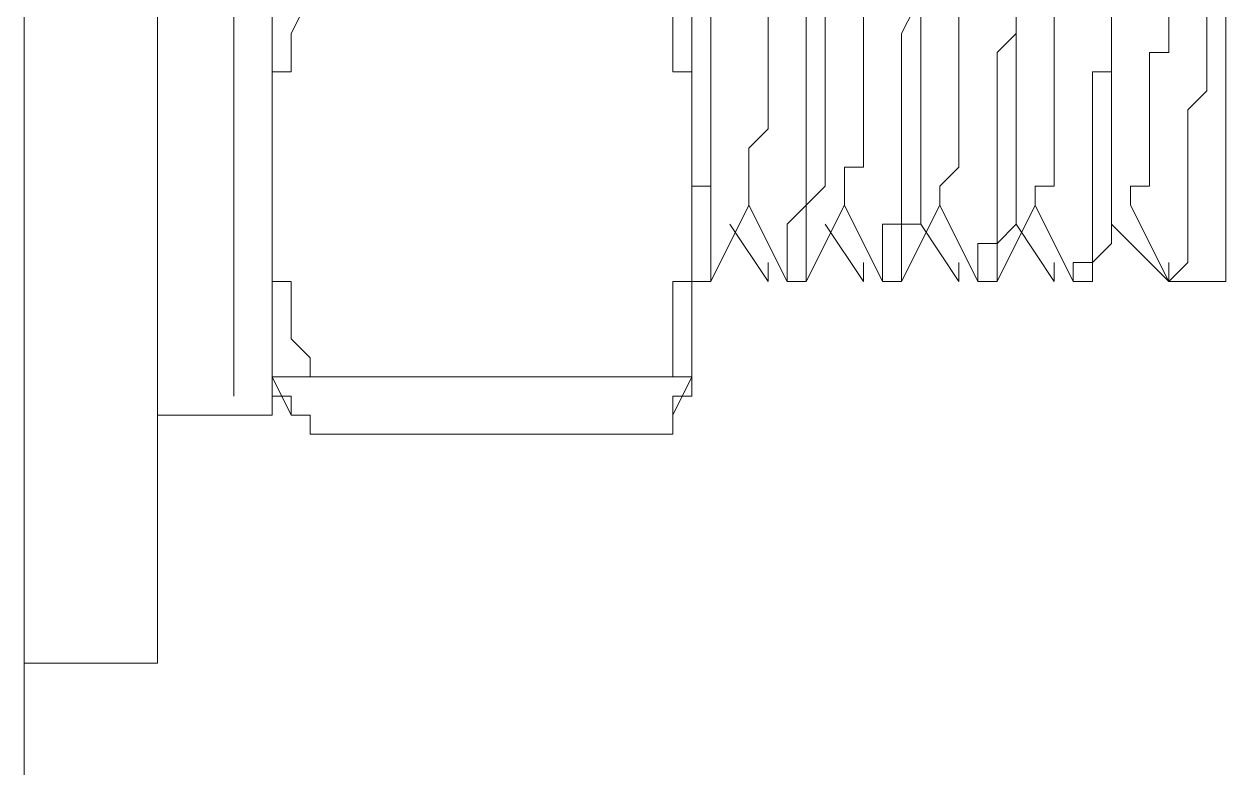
# Model space of a CAD drawing. Header units: millimetres. Extents: x 1341 to 37388, y -13954 to 1849.
# Drawn here: x 29658.36 to 29678.28, y 368.38 to 380.71 of the extents above; entities that cross this region are included whole.
import ezdxf

# ---------------------------------------------------------------- set-up
doc = ezdxf.new("R2010")
doc.units = ezdxf.units.MM
doc.layers.add('COMPONENTE', color=3, linetype='Continuous')

# ---------------------------------------------------------------- blocks, each defined once
blk = doc.blocks.new('TRANFORMADOR_IP00_TRAEL_VISTA_FRONT')
at = {"layer": 'COMPONENTE', "linetype": 'Continuous', "lineweight": 0}
for points in [[(5234.184, 3531.462), (5234.184, 3489.076)], [(5236.398, 3495.086), (5236.398, 3517.86)], [(5238.296, 3499.198), (5238.296, 3513.748)], [(5237.663, 3513.432), (5237.663, 3499.514)], [(5254.112, 3511.218), (5254.112, 3501.412)], [(5245.255, 3509.636), (5245.255, 3502.994)], [(5250.632, 3505.524), (5250.632, 3506.473)], [(5253.795, 3505.524), (5253.795, 3506.473)], [(5238.612, 3505.524), (5238.929, 3506.157)], [(5244.939, 3505.524), (5244.939, 3506.157)], [(5245.571, 3505.524), (5245.571, 3506.157)], [(5245.571, 3505.524), (5245.571, 3506.157)], [(5246.52, 3505.524), (5246.52, 3506.157)], [(5247.469, 3505.524), (5247.469, 3506.157)], [(5248.734, 3505.524), (5249.051, 3506.157)], [(5249.051, 3505.524), (5249.051, 3506.157)], [(5249.683, 3505.524), (5249.683, 3506.157)], [(5251.265, 3505.524), (5251.265, 3506.157)], [(5247.153, 3505.524), (5247.153, 3505.841)], [(5248.102, 3505.524), (5248.102, 3505.841)], [(5250.632, 3505.524), (5250.632, 3505.841)], [(5252.214, 3505.524), (5252.214, 3505.841)], [(5252.214, 3505.524), (5252.214, 3505.841)], [(5253.163, 3505.524), (5253.163, 3505.841)], [(5238.612, 3505.208), (5238.612, 3505.524)], [(5238.612, 3505.524), (5238.612, 3505.524)], [(5244.939, 3505.208), (5244.939, 3505.524)], [(5244.939, 3505.524), (5244.939, 3505.524)], [(5245.571, 3505.208), (5245.571, 3505.524)], [(5245.571, 3505.208), (5245.571, 3505.524)], [(5246.52, 3505.208), (5246.52, 3505.524)], [(5246.52, 3505.524), (5246.52, 3505.524)], [(5247.153, 3505.208), (5247.153, 3505.524)], [(5247.469, 3505.208), (5247.469, 3505.524)], [(5248.102, 3505.208), (5248.102, 3505.524)], [(5248.734, 3505.208), (5248.734, 3505.524)], [(5249.051, 3505.208), (5249.051, 3505.524)], [(5249.683, 3505.208), (5249.683, 3505.524)], [(5249.683, 3505.524), (5249.683, 3505.524)], [(5250.316, 3505.208), (5250.632, 3505.524)], [(5250.632, 3505.208), (5250.632, 3505.524)], [(5251.265, 3505.208), (5251.265, 3505.524)], [(5251.265, 3505.524), (5251.265, 3505.524)], [(5252.214, 3505.208), (5252.214, 3505.524)], [(5252.214, 3505.208), (5252.214, 3505.524)], [(5253.163, 3505.208), (5253.163, 3505.524)], [(5253.795, 3505.208), (5253.795, 3505.524)], [(5238.612, 3504.892), (5238.612, 3505.208)], [(5244.939, 3504.892), (5244.939, 3505.208)], [(5245.571, 3504.892), (5245.571, 3505.208)], [(5245.571, 3504.892), (5245.571, 3505.208)], [(5246.52, 3504.892), (5246.52, 3505.208)], [(5246.52, 3505.208), (5246.52, 3505.208)], [(5247.153, 3504.892), (5247.153, 3505.208)], [(5247.469, 3504.892), (5247.469, 3505.208)], [(5248.102, 3504.892), (5248.102, 3505.208)], [(5248.102, 3505.208), (5248.102, 3505.208)], [(5248.734, 3504.892), (5248.734, 3505.208)], [(5249.051, 3504.892), (5249.051, 3505.208)], [(5249.683, 3504.892), (5249.683, 3505.208)], [(5249.683, 3505.208), (5249.683, 3505.208)], [(5250.316, 3504.892), (5250.316, 3505.208)], [(5250.632, 3504.892), (5250.632, 3505.208)], [(5251.265, 3504.892), (5251.265, 3505.208)], [(5251.265, 3505.208), (5251.265, 3505.208)], [(5252.214, 3504.892), (5252.214, 3505.208)], [(5252.214, 3504.892), (5252.214, 3505.208)], [(5252.846, 3504.892), (5252.846, 3505.208)], [(5252.846, 3505.208), (5253.163, 3505.208)], [(5253.795, 3504.892), (5253.795, 3505.208)], [(5238.296, 3504.575), (5238.296, 3504.892)], [(5238.296, 3504.892), (5238.612, 3504.892)], [(5245.255, 3504.892), (5244.939, 3504.892)], [(5245.255, 3504.575), (5245.255, 3504.892)], [(5245.571, 3504.575), (5245.571, 3504.892)], [(5245.571, 3504.892), (5245.571, 3504.892)], [(5245.571, 3504.575), (5245.571, 3504.892)], [(5245.571, 3504.892), (5245.571, 3504.892)], [(5246.52, 3504.575), (5246.52, 3504.892)], [(5246.52, 3504.892), (5246.52, 3504.892)], [(5247.153, 3504.575), (5247.153, 3504.892)], [(5247.153, 3504.892), (5247.153, 3504.892)], [(5247.469, 3504.575), (5247.469, 3504.892)], [(5247.469, 3504.892), (5247.469, 3504.892)], [(5248.102, 3504.575), (5248.102, 3504.892)], [(5248.102, 3504.892), (5248.102, 3504.892)], [(5248.102, 3504.892), (5248.102, 3504.892)], [(5248.734, 3504.575), (5248.734, 3504.892)], [(5248.734, 3504.892), (5248.734, 3504.892)], [(5249.051, 3504.575), (5249.051, 3504.892)], [(5249.051, 3504.892), (5249.051, 3504.892)], [(5249.683, 3504.575), (5249.683, 3504.892)], [(5249.683, 3504.892), (5249.683, 3504.892)], [(5250.316, 3504.575), (5250.316, 3504.892)], [(5250.316, 3504.892), (5250.316, 3504.892)], [(5250.632, 3504.575), (5250.632, 3504.892)], [(5250.632, 3504.892), (5250.632, 3504.892)], [(5251.265, 3504.575), (5251.265, 3504.892)], [(5251.265, 3504.892), (5251.265, 3504.892)], [(5251.265, 3504.892), (5251.265, 3504.892)], [(5251.897, 3504.575), (5251.897, 3504.892)], [(5251.897, 3504.892), (5252.214, 3504.892)], [(5252.214, 3504.575), (5252.214, 3504.892)], [(5252.214, 3504.892), (5252.214, 3504.892)], [(5252.846, 3504.575), (5252.846, 3504.892)], [(5252.846, 3504.892), (5252.846, 3504.892)], [(5252.846, 3504.892), (5252.846, 3504.892)], [(5253.795, 3504.575), (5253.795, 3504.892)], [(5253.795, 3504.892), (5253.795, 3504.892)], [(5238.296, 3504.259), (5238.296, 3504.575)], [(5245.255, 3504.259), (5245.255, 3504.575)], [(5245.571, 3504.259), (5245.571, 3504.575)], [(5245.571, 3504.259), (5245.571, 3504.575)], [(5246.52, 3504.259), (5246.52, 3504.575)], [(5247.153, 3504.259), (5247.153, 3504.575)], [(5247.469, 3504.259), (5247.469, 3504.575)], [(5248.102, 3504.259), (5248.102, 3504.575)], [(5248.734, 3504.259), (5248.734, 3504.575)], [(5249.051, 3504.259), (5249.051, 3504.575)], [(5249.683, 3504.259), (5249.683, 3504.575)], [(5249.683, 3504.575), (5249.683, 3504.575)], [(5250.316, 3504.259), (5250.316, 3504.575)], [(5250.632, 3504.259), (5250.632, 3504.575)], [(5251.265, 3504.259), (5251.265, 3504.575)], [(5251.897, 3504.259), (5251.897, 3504.575)], [(5252.214, 3504.259), (5252.214, 3504.575)], [(5252.846, 3504.259), (5252.846, 3504.575)], [(5253.479, 3504.259), (5253.795, 3504.575)], [(5238.296, 3503.943), (5238.296, 3504.259)], [(5238.296, 3504.259), (5238.296, 3504.259)], [(5245.255, 3503.943), (5245.255, 3504.259)], [(5245.255, 3504.259), (5245.255, 3504.259)], [(5245.571, 3503.943), (5245.571, 3504.259)], [(5245.571, 3503.943), (5245.571, 3504.259)], [(5245.571, 3504.259), (5245.571, 3504.259)], [(5246.52, 3503.943), (5246.52, 3504.259)], [(5246.52, 3504.259), (5246.52, 3504.259)], [(5247.153, 3503.943), (5247.153, 3504.259)], [(5247.469, 3503.943), (5247.469, 3504.259)], [(5248.102, 3503.943), (5248.102, 3504.259)], [(5248.102, 3504.259), (5248.102, 3504.259)], [(5248.734, 3503.943), (5248.734, 3504.259)], [(5249.051, 3503.943), (5249.051, 3504.259)], [(5249.683, 3503.943), (5249.683, 3504.259)], [(5250.316, 3503.943), (5250.316, 3504.259)], [(5250.316, 3504.259), (5250.316, 3504.259)], [(5250.632, 3503.943), (5250.632, 3504.259)], [(5251.265, 3503.943), (5251.265, 3504.259)], [(5251.265, 3504.259), (5251.265, 3504.259)], [(5251.897, 3503.943), (5251.897, 3504.259)], [(5252.214, 3503.943), (5252.214, 3504.259)], [(5252.846, 3503.943), (5252.846, 3504.259)], [(5252.846, 3504.259), (5252.846, 3504.259)], [(5253.479, 3503.943), (5253.479, 3504.259)], [(5253.479, 3504.259), (5253.479, 3504.259)], [(5238.296, 3503.626), (5238.296, 3503.943)], [(5238.296, 3503.943), (5238.296, 3503.943)], [(5245.255, 3503.626), (5245.255, 3503.943)], [(5245.255, 3503.943), (5245.255, 3503.943)], [(5245.571, 3503.626), (5245.571, 3503.943)], [(5245.571, 3503.943), (5245.571, 3503.943)], [(5245.571, 3503.943), (5245.571, 3503.943)], [(5245.571, 3503.626), (5245.571, 3503.943)], [(5245.571, 3503.943), (5245.571, 3503.943)], [(5246.204, 3503.626), (5246.52, 3503.943)], [(5246.52, 3503.943), (5246.52, 3503.943)], [(5246.52, 3503.943), (5246.52, 3503.943)], [(5247.153, 3503.626), (5247.153, 3503.943)], [(5247.153, 3503.943), (5247.153, 3503.943)], [(5247.469, 3503.626), (5247.469, 3503.943)], [(5247.469, 3503.943), (5247.469, 3503.943)], [(5247.469, 3503.943), (5247.469, 3503.943)], [(5248.102, 3503.626), (5248.102, 3503.943)], [(5248.102, 3503.943), (5248.102, 3503.943)], [(5248.102, 3503.943), (5248.102, 3503.943)], [(5248.734, 3503.626), (5248.734, 3503.943)], [(5248.734, 3503.943), (5248.734, 3503.943)], [(5248.734, 3503.943), (5248.734, 3503.943)], [(5249.051, 3503.626), (5249.051, 3503.943)], [(5249.051, 3503.943), (5249.051, 3503.943)], [(5249.051, 3503.943), (5249.051, 3503.943)], [(5249.683, 3503.626), (5249.683, 3503.943)], [(5249.683, 3503.943), (5249.683, 3503.943)], [(5249.683, 3503.943), (5249.683, 3503.943)], [(5249.683, 3503.943), (5249.683, 3503.943)], [(5250.316, 3503.626), (5250.316, 3503.943)], [(5250.316, 3503.943), (5250.316, 3503.943)], [(5250.632, 3503.626), (5250.632, 3503.943)], [(5250.632, 3503.943), (5250.632, 3503.943)], [(5251.265, 3503.626), (5251.265, 3503.943)], [(5251.265, 3503.943), (5251.265, 3503.943)], [(5251.265, 3503.943), (5251.265, 3503.943)], [(5251.897, 3503.626), (5251.897, 3503.943)], [(5251.897, 3503.943), (5251.897, 3503.943)], [(5252.214, 3503.626), (5252.214, 3503.943)], [(5252.214, 3503.943), (5252.214, 3503.943)], [(5252.846, 3503.626), (5252.846, 3503.943)], [(5252.846, 3503.943), (5252.846, 3503.943)], [(5252.846, 3503.943), (5252.846, 3503.943)], [(5253.479, 3503.626), (5253.479, 3503.943)], [(5253.479, 3503.943), (5253.479, 3503.943)], [(5238.296, 3503.31), (5238.296, 3503.626)], [(5245.255, 3503.31), (5245.255, 3503.626)], [(5245.571, 3503.31), (5245.571, 3503.626)], [(5245.571, 3503.31), (5245.571, 3503.626)], [(5245.571, 3503.626), (5245.571, 3503.626)], [(5246.204, 3503.31), (5246.204, 3503.626)], [(5246.204, 3503.626), (5246.204, 3503.626)], [(5247.153, 3503.31), (5247.153, 3503.626)], [(5247.469, 3503.31), (5247.469, 3503.626)], [(5248.102, 3503.31), (5248.102, 3503.626)], [(5248.102, 3503.626), (5248.102, 3503.626)], [(5248.734, 3503.31), (5248.734, 3503.626)], [(5249.051, 3503.31), (5249.051, 3503.626)], [(5249.683, 3503.31), (5249.683, 3503.626)], [(5249.683, 3503.626), (5249.683, 3503.626)], [(5250.316, 3503.31), (5250.316, 3503.626)], [(5250.632, 3503.31), (5250.632, 3503.626)], [(5251.265, 3503.31), (5251.265, 3503.626)], [(5251.265, 3503.626), (5251.265, 3503.626)], [(5251.897, 3503.31), (5251.897, 3503.626)], [(5252.214, 3503.31), (5252.214, 3503.626)], [(5252.846, 3503.31), (5252.846, 3503.626)], [(5252.846, 3503.626), (5252.846, 3503.626)], [(5252.846, 3503.626), (5252.846, 3503.626)], [(5253.479, 3503.31), (5253.479, 3503.626)], [(5238.296, 3502.994), (5238.296, 3503.31)], [(5245.255, 3502.994), (5245.255, 3503.31)], [(5245.571, 3502.994), (5245.571, 3503.31)], [(5245.571, 3502.994), (5245.571, 3503.31)], [(5246.204, 3502.994), (5246.204, 3503.31)], [(5246.204, 3503.31), (5246.204, 3503.31)], [(5247.153, 3502.994), (5247.153, 3503.31)], [(5247.153, 3503.31), (5247.153, 3503.31)], [(5247.469, 3502.994), (5247.469, 3503.31)], [(5247.785, 3502.994), (5247.785, 3503.31)], [(5247.785, 3503.31), (5247.785, 3503.31)], [(5247.785, 3503.31), (5248.102, 3503.31)], [(5248.734, 3502.994), (5248.734, 3503.31)], [(5249.051, 3502.994), (5249.051, 3503.31)], [(5249.367, 3502.994), (5249.683, 3503.31)], [(5249.683, 3503.31), (5249.683, 3503.31)], [(5250.316, 3502.994), (5250.316, 3503.31)], [(5250.632, 3502.994), (5250.632, 3503.31)], [(5250.632, 3503.31), (5250.632, 3503.31)], [(5251.265, 3502.994), (5251.265, 3503.31)], [(5251.265, 3503.31), (5251.265, 3503.31)], [(5251.265, 3503.31), (5251.265, 3503.31)], [(5251.897, 3502.994), (5251.897, 3503.31)], [(5251.897, 3503.31), (5251.897, 3503.31)], [(5252.214, 3502.994), (5252.214, 3503.31)], [(5252.214, 3503.31), (5252.214, 3503.31)], [(5252.846, 3502.994), (5252.846, 3503.31)], [(5252.846, 3503.31), (5252.846, 3503.31)], [(5253.479, 3502.994), (5253.479, 3503.31)], [(5238.296, 3502.677), (5238.296, 3502.994)], [(5245.255, 3502.677), (5245.255, 3502.994)], [(5245.255, 3502.994), (5245.255, 3499.831)], [(5245.255, 3502.677), (5245.255, 3502.994)], [(5245.255, 3502.994), (5245.571, 3502.994)], [(5245.571, 3502.677), (5245.571, 3502.994)], [(5245.571, 3502.994), (5245.571, 3502.994)], [(5245.571, 3502.994), (5245.571, 3502.994)], [(5245.571, 3502.994), (5245.571, 3502.994)], [(5245.571, 3502.994), (5245.571, 3502.994)], [(5246.204, 3502.677), (5246.204, 3502.994)], [(5246.204, 3502.994), (5246.204, 3502.994)], [(5246.204, 3502.994), (5246.204, 3502.994)], [(5246.204, 3502.994), (5246.204, 3502.994)], [(5246.204, 3502.994), (5246.204, 3502.994)], [(5246.204, 3502.994), (5246.204, 3502.994)], [(5246.204, 3502.994), (5246.204, 3502.994)], [(5247.153, 3502.677), (5247.469, 3502.994)], [(5247.153, 3502.677), (5247.153, 3502.994)], [(5247.153, 3502.994), (5247.153, 3502.994)], [(5247.153, 3502.994), (5247.153, 3502.994)], [(5247.469, 3502.994), (5247.469, 3502.994)], [(5247.469, 3502.994), (5247.469, 3502.994)], [(5247.785, 3502.677), (5247.785, 3502.994)], [(5247.785, 3502.994), (5247.785, 3502.994)], [(5247.785, 3502.994), (5247.785, 3502.994)], [(5247.785, 3502.994), (5247.785, 3502.994)], [(5247.785, 3502.994), (5247.785, 3502.994)], [(5247.785, 3502.994), (5247.785, 3502.994)], [(5247.785, 3502.994), (5247.785, 3502.994)], [(5247.785, 3502.994), (5247.785, 3502.994)], [(5247.785, 3502.994), (5247.785, 3502.994)], [(5247.785, 3502.994), (5247.785, 3502.994)], [(5247.785, 3502.994), (5247.785, 3502.994)], [(5248.734, 3502.677), (5248.734, 3502.994)], [(5248.734, 3502.994), (5248.734, 3502.994)], [(5249.051, 3502.677), (5249.051, 3502.994)], [(5249.051, 3502.994), (5249.051, 3502.994)], [(5249.051, 3502.994), (5249.051, 3502.994)], [(5249.367, 3502.677), (5249.367, 3502.994)], [(5249.367, 3502.994), (5249.367, 3502.994)], [(5249.367, 3502.994), (5249.367, 3502.994)], [(5249.367, 3502.994), (5249.367, 3502.994)], [(5249.367, 3502.994), (5249.367, 3502.994)], [(5249.367, 3502.994), (5249.367, 3502.994)], [(5250.316, 3502.677), (5250.316, 3502.994)], [(5250.316, 3502.994), (5250.316, 3502.994)], [(5250.316, 3502.994), (5250.316, 3502.994)], [(5250.632, 3502.677), (5250.632, 3502.994)], [(5250.632, 3502.994), (5250.632, 3502.994)], [(5250.632, 3502.994), (5250.632, 3502.994)], [(5250.948, 3502.677), (5250.948, 3502.994)], [(5250.948, 3502.994), (5250.948, 3502.994)], [(5250.948, 3502.994), (5250.948, 3502.994)], [(5250.948, 3502.994), (5250.948, 3502.994)], [(5250.948, 3502.994), (5250.948, 3502.994)], [(5250.948, 3502.994), (5250.948, 3502.994)], [(5250.948, 3502.994), (5250.948, 3502.994)], [(5250.948, 3502.994), (5251.265, 3502.994)], [(5251.265, 3502.994), (5251.265, 3502.994)], [(5251.897, 3502.677), (5251.897, 3502.994)], [(5251.897, 3502.994), (5251.897, 3502.994)], [(5251.897, 3502.994), (5251.897, 3502.994)], [(5252.214, 3502.677), (5252.214, 3502.994)], [(5252.214, 3502.994), (5252.214, 3502.994)], [(5252.53, 3502.677), (5252.53, 3502.994)], [(5252.53, 3502.994), (5252.53, 3502.994)], [(5252.53, 3502.994), (5252.53, 3502.994)], [(5252.53, 3502.994), (5252.53, 3502.994)], [(5252.53, 3502.994), (5252.846, 3502.994)], [(5252.846, 3502.994), (5252.846, 3502.994)], [(5252.846, 3502.994), (5252.846, 3502.994)], [(5252.846, 3502.994), (5252.846, 3502.994)], [(5252.846, 3502.994), (5252.846, 3502.994)], [(5252.846, 3502.994), (5252.846, 3502.994)], [(5253.479, 3502.677), (5253.479, 3502.994)], [(5253.479, 3502.994), (5253.479, 3502.994)], [(5253.479, 3502.994), (5253.479, 3502.994)], [(5238.296, 3502.361), (5238.296, 3502.677)], [(5245.255, 3502.361), (5245.255, 3502.677)], [(5245.255, 3502.361), (5245.255, 3502.677)], [(5245.255, 3502.677), (5245.255, 3502.677)], [(5245.571, 3501.412), (5246.204, 3502.677)], [(5245.571, 3502.361), (5245.571, 3502.677)], [(5245.571, 3502.677), (5245.571, 3502.677)], [(5245.571, 3502.677), (5245.571, 3502.677)], [(5246.204, 3502.677), (5246.836, 3501.412)], [(5246.204, 3502.677), (5246.204, 3502.677)], [(5246.204, 3502.677), (5246.204, 3502.677)], [(5246.204, 3502.677), (5246.204, 3502.677)], [(5246.204, 3502.677), (5246.204, 3502.677)], [(5246.204, 3502.677), (5246.204, 3502.677)], [(5246.204, 3502.677), (5246.204, 3502.677)], [(5246.204, 3502.677), (5246.204, 3502.677)], [(5246.204, 3502.677), (5246.204, 3502.677)], [(5246.204, 3502.677), (5246.204, 3502.677)], [(5246.204, 3502.677), (5246.204, 3502.677)], [(5246.204, 3502.677), (5246.204, 3502.677)], [(5246.836, 3502.361), (5247.153, 3502.677)], [(5247.153, 3501.412), (5247.785, 3502.677)], [(5247.153, 3502.361), (5247.153, 3502.677)], [(5247.153, 3502.677), (5247.153, 3502.677)], [(5247.153, 3502.677), (5247.153, 3502.677)], [(5247.785, 3502.677), (5248.418, 3501.412)], [(5247.785, 3502.677), (5247.785, 3502.677)], [(5247.785, 3502.677), (5247.785, 3502.677)], [(5248.734, 3501.412), (5249.367, 3502.677)], [(5248.734, 3502.361), (5248.734, 3502.677)], [(5248.734, 3502.677), (5248.734, 3502.677)], [(5248.734, 3502.677), (5248.734, 3502.677)], [(5249.051, 3502.361), (5249.051, 3502.677)], [(5249.367, 3502.677), (5250, 3501.412)], [(5249.367, 3502.677), (5249.367, 3502.677)], [(5249.367, 3502.677), (5249.367, 3502.677)], [(5249.367, 3502.677), (5249.367, 3502.677)], [(5249.367, 3502.677), (5249.367, 3502.677)], [(5249.367, 3502.677), (5249.367, 3502.677)], [(5249.367, 3502.677), (5249.367, 3502.677)], [(5249.367, 3502.677), (5249.367, 3502.677)], [(5249.367, 3502.677), (5249.367, 3502.677)], [(5249.367, 3502.677), (5249.367, 3502.677)], [(5249.367, 3502.677), (5249.367, 3502.677)], [(5249.367, 3502.677), (5249.367, 3502.677)], [(5249.367, 3502.677), (5249.367, 3502.677)], [(5250.316, 3501.412), (5250.948, 3502.677)], [(5250.316, 3502.361), (5250.316, 3502.677)], [(5250.632, 3502.361), (5250.632, 3502.677)], [(5250.632, 3502.677), (5250.632, 3502.677)], [(5250.632, 3502.677), (5250.632, 3502.677)], [(5250.948, 3502.677), (5251.581, 3501.412)], [(5250.948, 3502.677), (5250.948, 3502.677)], [(5251.897, 3502.361), (5251.897, 3502.677)], [(5251.897, 3502.677), (5251.897, 3502.677)], [(5251.897, 3502.677), (5251.897, 3502.677)], [(5252.214, 3502.677), (5252.214, 3502.677)], [(5252.214, 3502.361), (5252.214, 3502.677)], [(5252.214, 3502.677), (5252.214, 3502.677)], [(5252.53, 3502.677), (5253.163, 3501.412)], [(5252.53, 3502.677), (5252.53, 3502.677)], [(5252.53, 3502.677), (5252.53, 3502.677)], [(5252.53, 3502.677), (5252.53, 3502.677)], [(5253.479, 3502.361), (5253.479, 3502.677)], [(5238.296, 3502.045), (5238.296, 3502.361)], [(5238.296, 3502.361), (5238.296, 3502.361)], [(5245.255, 3502.045), (5245.255, 3502.361)], [(5245.255, 3502.361), (5245.255, 3502.361)], [(5245.255, 3502.361), (5245.255, 3502.361)], [(5245.571, 3502.045), (5245.571, 3502.361)], [(5245.571, 3502.361), (5245.571, 3502.361)], [(5245.571, 3502.361), (5245.571, 3502.361)], [(5245.571, 3502.361), (5245.571, 3502.361)], [(5245.571, 3502.361), (5245.571, 3502.361)], [(5245.887, 3502.361), (5246.52, 3501.412)], [(5246.836, 3502.045), (5246.836, 3502.361)], [(5246.836, 3502.361), (5246.836, 3502.361)], [(5246.836, 3502.361), (5246.836, 3502.361)], [(5246.836, 3502.361), (5246.836, 3502.361)], [(5246.836, 3502.361), (5246.836, 3502.361)], [(5246.836, 3502.361), (5246.836, 3502.361)], [(5247.153, 3502.045), (5247.153, 3502.361)], [(5247.153, 3502.361), (5247.153, 3502.361)], [(5247.153, 3502.361), (5247.153, 3502.361)], [(5247.153, 3502.361), (5247.153, 3502.361)], [(5247.153, 3502.361), (5247.153, 3502.361)], [(5247.469, 3502.361), (5248.102, 3501.412)], [(5248.418, 3502.045), (5248.418, 3502.361)], [(5248.418, 3502.361), (5248.418, 3502.361)], [(5248.418, 3502.361), (5248.734, 3502.361)], [(5248.734, 3502.045), (5248.734, 3502.361)], [(5248.734, 3502.361), (5248.734, 3502.361)], [(5248.734, 3502.361), (5248.734, 3502.361)], [(5248.734, 3502.361), (5249.051, 3502.361)], [(5248.734, 3502.361), (5248.734, 3502.361)], [(5248.734, 3502.361), (5248.734, 3502.361)], [(5248.734, 3502.361), (5248.734, 3502.361)], [(5248.734, 3502.361), (5248.734, 3502.361)], [(5249.051, 3502.361), (5249.683, 3501.412)], [(5250.316, 3502.045), (5250.632, 3502.361)], [(5250.316, 3502.045), (5250.316, 3502.361)], [(5250.316, 3502.361), (5250.316, 3502.361)], [(5250.316, 3502.361), (5250.316, 3502.361)], [(5250.316, 3502.361), (5250.316, 3502.361)], [(5250.632, 3502.361), (5251.265, 3501.412)], [(5250.632, 3502.361), (5250.632, 3502.361)], [(5250.632, 3502.361), (5250.632, 3502.361)], [(5250.632, 3502.361), (5250.632, 3502.361)], [(5250.632, 3502.361), (5250.632, 3502.361)], [(5250.632, 3502.361), (5250.632, 3502.361)], [(5250.632, 3502.361), (5250.632, 3502.361)], [(5251.897, 3502.045), (5251.897, 3502.361)], [(5251.897, 3502.361), (5251.897, 3502.361)], [(5251.897, 3502.361), (5251.897, 3502.361)], [(5251.897, 3502.361), (5251.897, 3502.361)], [(5251.897, 3502.361), (5251.897, 3502.361)], [(5251.897, 3502.361), (5251.897, 3502.361)], [(5251.897, 3502.361), (5251.897, 3502.361)], [(5252.214, 3502.361), (5253.163, 3501.412)], [(5252.214, 3502.045), (5252.214, 3502.361)], [(5252.214, 3502.361), (5252.214, 3502.361)], [(5252.214, 3502.361), (5252.214, 3502.361)], [(5253.479, 3502.045), (5253.479, 3502.361)], [(5253.479, 3502.361), (5253.479, 3502.361)], [(5253.479, 3502.361), (5253.479, 3502.361)], [(5253.479, 3502.361), (5253.479, 3502.361)], [(5238.296, 3501.729), (5238.296, 3502.045)], [(5245.255, 3501.729), (5245.255, 3502.045)], [(5245.571, 3501.729), (5245.571, 3502.045)], [(5245.571, 3502.045), (5245.571, 3502.045)], [(5246.836, 3501.729), (5246.836, 3502.045)], [(5246.836, 3502.045), (5246.836, 3502.045)], [(5247.153, 3501.729), (5247.153, 3502.045)], [(5247.153, 3502.045), (5247.153, 3502.045)], [(5247.153, 3502.045), (5247.153, 3502.045)], [(5247.153, 3502.045), (5247.153, 3502.045)], [(5248.418, 3501.729), (5248.418, 3502.045)], [(5248.418, 3502.045), (5248.418, 3502.045)], [(5248.418, 3502.045), (5248.418, 3502.045)], [(5248.418, 3502.045), (5248.418, 3502.045)], [(5248.734, 3501.729), (5248.734, 3502.045)], [(5248.734, 3502.045), (5248.734, 3502.045)], [(5250, 3501.729), (5250, 3502.045)], [(5250, 3502.045), (5250.316, 3502.045)], [(5250.316, 3501.729), (5250.316, 3502.045)], [(5250.316, 3502.045), (5250.316, 3502.045)], [(5251.897, 3501.729), (5252.214, 3502.045)], [(5251.897, 3501.729), (5251.897, 3502.045)], [(5251.897, 3502.045), (5251.897, 3502.045)], [(5252.214, 3502.045), (5252.214, 3502.045)], [(5252.214, 3502.045), (5252.214, 3502.045)], [(5252.214, 3502.045), (5252.214, 3502.045)], [(5253.479, 3501.729), (5253.479, 3502.045)], [(5253.479, 3502.045), (5253.479, 3502.045)], [(5253.479, 3502.045), (5253.479, 3502.045)], [(5253.479, 3502.045), (5253.479, 3502.045)], [(5238.296, 3501.412), (5238.296, 3501.729)], [(5245.255, 3501.412), (5245.255, 3501.729)], [(5245.571, 3501.412), (5245.571, 3501.729)], [(5245.571, 3501.729), (5245.571, 3501.729)], [(5245.571, 3501.729), (5245.571, 3501.729)], [(5245.571, 3501.729), (5245.571, 3501.729)], [(5246.52, 3501.412), (5246.52, 3501.729)], [(5246.52, 3501.729), (5246.52, 3501.729)], [(5246.52, 3501.729), (5246.52, 3501.729)], [(5246.52, 3501.729), (5246.52, 3501.729)], [(5246.836, 3501.412), (5246.836, 3501.729)], [(5246.836, 3501.729), (5246.836, 3501.729)], [(5246.836, 3501.729), (5246.836, 3501.729)], [(5246.836, 3501.729), (5246.836, 3501.729)], [(5246.836, 3501.729), (5246.836, 3501.729)], [(5247.153, 3501.412), (5247.153, 3501.729)], [(5247.153, 3501.729), (5247.153, 3501.729)], [(5247.153, 3501.729), (5247.153, 3501.729)], [(5247.153, 3501.729), (5247.153, 3501.729)], [(5247.153, 3501.729), (5247.153, 3501.729)], [(5247.153, 3501.729), (5247.153, 3501.729)], [(5248.102, 3501.412), (5248.102, 3501.729)], [(5248.102, 3501.729), (5248.102, 3501.729)], [(5248.102, 3501.729), (5248.102, 3501.729)], [(5248.102, 3501.729), (5248.102, 3501.729)], [(5248.418, 3501.412), (5248.418, 3501.729)], [(5248.418, 3501.729), (5248.418, 3501.729)], [(5248.418, 3501.729), (5248.418, 3501.729)], [(5248.734, 3501.412), (5248.734, 3501.729)], [(5248.734, 3501.729), (5248.734, 3501.729)], [(5248.734, 3501.729), (5248.734, 3501.729)], [(5248.734, 3501.729), (5248.734, 3501.729)], [(5248.734, 3501.729), (5248.734, 3501.729)], [(5249.683, 3501.412), (5249.683, 3501.729)], [(5249.683, 3501.729), (5249.683, 3501.729)], [(5249.683, 3501.729), (5249.683, 3501.729)], [(5249.683, 3501.729), (5249.683, 3501.729)], [(5249.683, 3501.729), (5249.683, 3501.729)], [(5250, 3501.412), (5250, 3501.729)], [(5250, 3501.729), (5250, 3501.729)], [(5250, 3501.729), (5250, 3501.729)], [(5250, 3501.729), (5250, 3501.729)], [(5250, 3501.729), (5250, 3501.729)], [(5250.316, 3501.412), (5250.316, 3501.729)], [(5250.316, 3501.729), (5250.316, 3501.729)], [(5250.316, 3501.729), (5250.316, 3501.729)], [(5250.316, 3501.729), (5250.316, 3501.729)], [(5251.265, 3501.412), (5251.265, 3501.729)], [(5251.265, 3501.729), (5251.265, 3501.729)], [(5251.265, 3501.729), (5251.265, 3501.729)], [(5251.265, 3501.729), (5251.265, 3501.729)], [(5251.581, 3501.412), (5251.581, 3501.729)], [(5251.581, 3501.729), (5251.581, 3501.729)], [(5251.581, 3501.729), (5251.581, 3501.729)], [(5251.581, 3501.729), (5251.897, 3501.729)], [(5251.897, 3501.412), (5251.897, 3501.729)], [(5251.897, 3501.729), (5251.897, 3501.729)], [(5251.897, 3501.729), (5251.897, 3501.729)], [(5251.897, 3501.729), (5251.897, 3501.729)], [(5251.897, 3501.729), (5251.897, 3501.729)], [(5251.897, 3501.729), (5251.897, 3501.729)], [(5253.163, 3501.412), (5253.163, 3501.729)], [(5253.163, 3501.729), (5253.163, 3501.729)], [(5253.163, 3501.729), (5253.163, 3501.729)], [(5253.163, 3501.729), (5253.163, 3501.729)], [(5253.163, 3501.412), (5253.479, 3501.729)], [(5253.479, 3501.729), (5253.479, 3501.729)], [(5253.479, 3501.729), (5253.479, 3501.729)], [(5253.479, 3501.729), (5253.479, 3501.729)], [(5253.479, 3501.729), (5253.479, 3501.729)], [(5253.479, 3501.729), (5253.479, 3501.729)], [(5238.612, 3501.412), (5238.296, 3501.412)], [(5238.296, 3501.412), (5238.296, 3501.412)], [(5238.612, 3501.096), (5238.612, 3501.412)], [(5244.939, 3501.096), (5244.939, 3501.412)], [(5244.939, 3501.412), (5245.255, 3501.412)], [(5245.255, 3501.412), (5245.571, 3501.412)], [(5245.255, 3501.412), (5245.255, 3501.412)], [(5245.571, 3501.412), (5245.571, 3501.412)], [(5245.571, 3501.412), (5245.571, 3501.412)], [(5245.571, 3501.412), (5245.571, 3501.412)], [(5245.571, 3501.412), (5245.571, 3501.412)], [(5245.571, 3501.412), (5245.571, 3501.412)], [(5245.571, 3501.412), (5245.571, 3501.412)], [(5245.571, 3501.412), (5245.571, 3501.412)], [(5245.571, 3501.412), (5245.571, 3501.412)], [(5246.52, 3501.412), (5246.52, 3501.412)], [(5246.52, 3501.412), (5246.52, 3501.412)], [(5246.52, 3501.412), (5246.52, 3501.412)], [(5246.52, 3501.412), (5246.52, 3501.412)], [(5246.52, 3501.412), (5246.52, 3501.412)], [(5246.52, 3501.412), (5246.52, 3501.412)], [(5246.52, 3501.412), (5246.52, 3501.412)], [(5246.52, 3501.412), (5246.52, 3501.412)], [(5246.52, 3501.412), (5246.52, 3501.412)], [(5246.52, 3501.412), (5246.52, 3501.412)], [(5246.52, 3501.412), (5246.52, 3501.412)], [(5246.52, 3501.412), (5246.52, 3501.412)], [(5246.836, 3501.412), (5247.153, 3501.412)], [(5246.836, 3501.412), (5246.836, 3501.412)], [(5246.836, 3501.412), (5246.836, 3501.412)], [(5246.836, 3501.412), (5246.836, 3501.412)], [(5246.836, 3501.412), (5246.836, 3501.412)], [(5246.836, 3501.412), (5246.836, 3501.412)], [(5246.836, 3501.412), (5246.836, 3501.412)], [(5246.836, 3501.412), (5246.836, 3501.412)], [(5246.836, 3501.412), (5246.836, 3501.412)], [(5246.836, 3501.412), (5246.836, 3501.412)], [(5246.836, 3501.412), (5246.836, 3501.412)], [(5247.153, 3501.412), (5247.153, 3501.412)], [(5247.153, 3501.412), (5247.153, 3501.412)], [(5247.153, 3501.412), (5247.153, 3501.412)], [(5247.153, 3501.412), (5247.153, 3501.412)], [(5247.153, 3501.412), (5247.153, 3501.412)], [(5248.102, 3501.412), (5248.102, 3501.412)], [(5248.102, 3501.412), (5248.102, 3501.412)], [(5248.102, 3501.412), (5248.102, 3501.412)], [(5248.102, 3501.412), (5248.102, 3501.412)], [(5248.102, 3501.412), (5248.102, 3501.412)], [(5248.102, 3501.412), (5248.102, 3501.412)], [(5248.102, 3501.412), (5248.102, 3501.412)], [(5248.102, 3501.412), (5248.102, 3501.412)], [(5248.102, 3501.412), (5248.102, 3501.412)], [(5248.102, 3501.412), (5248.102, 3501.412)], [(5248.102, 3501.412), (5248.102, 3501.412)], [(5248.102, 3501.412), (5248.102, 3501.412)], [(5248.102, 3501.412), (5248.102, 3501.412)], [(5248.102, 3501.412), (5248.102, 3501.412)], [(5248.102, 3501.412), (5248.102, 3501.412)], [(5248.102, 3501.412), (5248.102, 3501.412)], [(5248.102, 3501.412), (5248.102, 3501.412)], [(5248.102, 3501.412), (5248.102, 3501.412)], [(5248.102, 3501.412), (5248.102, 3501.412)], [(5248.102, 3501.412), (5248.102, 3501.412)], [(5248.102, 3501.412), (5248.102, 3501.412)], [(5248.418, 3501.412), (5248.734, 3501.412)], [(5248.418, 3501.412), (5248.418, 3501.412)], [(5248.418, 3501.412), (5248.418, 3501.412)], [(5248.418, 3501.412), (5248.418, 3501.412)], [(5248.418, 3501.412), (5248.418, 3501.412)], [(5248.418, 3501.412), (5248.418, 3501.412)], [(5248.418, 3501.412), (5248.418, 3501.412)], [(5248.418, 3501.412), (5248.418, 3501.412)], [(5248.418, 3501.412), (5248.418, 3501.412)], [(5248.418, 3501.412), (5248.418, 3501.412)], [(5248.418, 3501.412), (5248.418, 3501.412)], [(5248.418, 3501.412), (5248.418, 3501.412)], [(5248.418, 3501.412), (5248.418, 3501.412)], [(5248.418, 3501.412), (5248.418, 3501.412)], [(5248.734, 3501.412), (5248.734, 3501.412)], [(5248.734, 3501.412), (5248.734, 3501.412)], [(5248.734, 3501.412), (5248.734, 3501.412)], [(5248.734, 3501.412), (5248.734, 3501.412)], [(5248.734, 3501.412), (5248.734, 3501.412)], [(5248.734, 3501.412), (5248.734, 3501.412)], [(5248.734, 3501.412), (5248.734, 3501.412)], [(5249.683, 3501.412), (5249.683, 3501.412)], [(5249.683, 3501.412), (5249.683, 3501.412)], [(5249.683, 3501.412), (5249.683, 3501.412)], [(5249.683, 3501.412), (5249.683, 3501.412)], [(5249.683, 3501.412), (5249.683, 3501.412)], [(5249.683, 3501.412), (5249.683, 3501.412)], [(5249.683, 3501.412), (5249.683, 3501.412)], [(5249.683, 3501.412), (5249.683, 3501.412)], [(5249.683, 3501.412), (5249.683, 3501.412)], [(5249.683, 3501.412), (5249.683, 3501.412)], [(5249.683, 3501.412), (5249.683, 3501.412)], [(5250, 3501.412), (5250.316, 3501.412)], [(5250, 3501.412), (5250, 3501.412)], [(5250, 3501.412), (5250, 3501.412)], [(5250, 3501.412), (5250, 3501.412)], [(5250, 3501.412), (5250, 3501.412)], [(5250, 3501.412), (5250, 3501.412)], [(5250, 3501.412), (5250, 3501.412)], [(5250, 3501.412), (5250, 3501.412)], [(5250, 3501.412), (5250, 3501.412)], [(5250, 3501.412), (5250, 3501.412)], [(5250, 3501.412), (5250, 3501.412)], [(5250.316, 3501.412), (5250.316, 3501.412)], [(5250.316, 3501.412), (5250.316, 3501.412)], [(5250.316, 3501.412), (5250.316, 3501.412)], [(5250.316, 3501.412), (5250.316, 3501.412)], [(5250.316, 3501.412), (5250.316, 3501.412)], [(5250.316, 3501.412), (5250.316, 3501.412)], [(5250.316, 3501.412), (5250.316, 3501.412)], [(5250.316, 3501.412), (5250.316, 3501.412)], [(5250.316, 3501.412), (5250.316, 3501.412)], [(5250.316, 3501.412), (5250.316, 3501.412)], [(5250.316, 3501.412), (5250.316, 3501.412)], [(5251.265, 3501.412), (5251.265, 3501.412)], [(5251.265, 3501.412), (5251.265, 3501.412)], [(5251.265, 3501.412), (5251.265, 3501.412)], [(5251.265, 3501.412), (5251.265, 3501.412)], [(5251.265, 3501.412), (5251.265, 3501.412)], [(5251.265, 3501.412), (5251.265, 3501.412)], [(5251.265, 3501.412), (5251.265, 3501.412)], [(5251.265, 3501.412), (5251.265, 3501.412)], [(5251.265, 3501.412), (5251.265, 3501.412)], [(5251.265, 3501.412), (5251.265, 3501.412)], [(5251.581, 3501.412), (5251.897, 3501.412)], [(5251.581, 3501.412), (5251.581, 3501.412)], [(5251.581, 3501.412), (5251.581, 3501.412)], [(5251.581, 3501.412), (5251.581, 3501.412)], [(5251.581, 3501.412), (5251.581, 3501.412)], [(5251.581, 3501.412), (5251.581, 3501.412)], [(5251.581, 3501.412), (5251.581, 3501.412)], [(5251.581, 3501.412), (5251.581, 3501.412)], [(5251.581, 3501.412), (5251.581, 3501.412)], [(5251.581, 3501.412), (5251.581, 3501.412)], [(5251.581, 3501.412), (5251.581, 3501.412)], [(5251.581, 3501.412), (5251.581, 3501.412)], [(5251.897, 3501.412), (5251.897, 3501.412)], [(5251.897, 3501.412), (5251.897, 3501.412)], [(5251.897, 3501.412), (5251.897, 3501.412)], [(5251.897, 3501.412), (5251.897, 3501.412)], [(5251.897, 3501.412), (5251.897, 3501.412)], [(5251.897, 3501.412), (5251.897, 3501.412)], [(5253.163, 3501.412), (5253.163, 3501.412)], [(5253.163, 3501.412), (5254.112, 3501.412)], [(5253.163, 3501.412), (5253.163, 3501.412)], [(5253.163, 3501.412), (5253.163, 3501.412)], [(5253.163, 3501.412), (5253.163, 3501.412)], [(5253.163, 3501.412), (5253.163, 3501.412)], [(5253.163, 3501.412), (5253.163, 3501.412)], [(5253.163, 3501.412), (5253.163, 3501.412)], [(5253.163, 3501.412), (5253.163, 3501.412)], [(5253.163, 3501.412), (5253.163, 3501.412)], [(5253.163, 3501.412), (5253.163, 3501.412)], [(5253.163, 3501.412), (5253.163, 3501.412)], [(5253.163, 3501.412), (5253.163, 3501.412)], [(5253.163, 3501.412), (5253.163, 3501.412)], [(5253.163, 3501.412), (5253.163, 3501.412)], [(5253.163, 3501.412), (5253.163, 3501.412)], [(5253.163, 3501.412), (5253.163, 3501.412)], [(5253.163, 3501.412), (5253.163, 3501.412)], [(5253.163, 3501.412), (5253.163, 3501.412)], [(5238.612, 3500.78), (5238.612, 3501.096)], [(5244.939, 3500.78), (5244.939, 3501.096)], [(5238.612, 3500.463), (5238.612, 3500.78)], [(5238.612, 3500.78), (5238.612, 3500.78)], [(5244.939, 3500.463), (5244.939, 3500.78)], [(5244.939, 3500.78), (5244.939, 3500.78)], [(5238.929, 3500.147), (5238.612, 3500.463)], [(5244.939, 3500.147), (5244.939, 3500.463)], [(5238.929, 3499.831), (5238.929, 3500.147)], [(5244.939, 3499.831), (5244.939, 3500.147)], [(5238.296, 3499.831), (5238.612, 3499.198)], [(5238.296, 3499.831), (5238.296, 3499.831)], [(5238.296, 3499.831), (5238.296, 3499.831)], [(5238.296, 3499.831), (5238.296, 3499.831)], [(5238.296, 3499.831), (5238.296, 3499.831)], [(5238.296, 3499.831), (5238.296, 3499.831)], [(5238.296, 3499.831), (5238.296, 3499.831)], [(5238.296, 3499.831), (5238.296, 3499.831)], [(5238.296, 3499.831), (5238.612, 3499.831)], [(5238.296, 3499.514), (5238.296, 3499.831)], [(5238.296, 3499.831), (5238.296, 3499.831)], [(5238.296, 3499.831), (5238.296, 3499.831)], [(5238.612, 3499.831), (5238.612, 3499.831)], [(5238.612, 3499.831), (5238.612, 3499.831)], [(5238.612, 3499.831), (5238.612, 3499.831)], [(5238.612, 3499.831), (5238.929, 3499.831)], [(5238.929, 3499.831), (5244.939, 3499.831)], [(5238.929, 3499.831), (5238.929, 3499.831)], [(5244.939, 3499.198), (5245.255, 3499.831)], [(5245.255, 3499.831), (5244.939, 3499.831)], [(5244.939, 3499.831), (5244.939, 3499.831)], [(5244.939, 3499.831), (5244.939, 3499.831)], [(5244.939, 3499.831), (5244.939, 3499.831)], [(5244.939, 3499.831), (5244.939, 3499.831)], [(5244.939, 3499.831), (5244.939, 3499.831)], [(5245.255, 3499.831), (5245.255, 3499.831)], [(5245.255, 3499.831), (5245.255, 3499.831)], [(5245.255, 3499.831), (5245.255, 3499.831)], [(5245.255, 3499.831), (5245.255, 3499.831)], [(5245.255, 3499.831), (5245.255, 3499.831)], [(5245.255, 3499.831), (5245.255, 3499.831)], [(5245.255, 3499.831), (5245.255, 3499.831)], [(5245.255, 3499.514), (5245.255, 3499.831)], [(5245.255, 3499.831), (5245.255, 3499.831)], [(5245.255, 3499.831), (5245.255, 3499.831)], [(5238.612, 3499.514), (5238.296, 3499.514)], [(5238.612, 3499.198), (5238.612, 3499.514)], [(5238.612, 3499.514), (5238.612, 3499.514)], [(5238.612, 3499.514), (5238.612, 3499.514)], [(5244.939, 3499.198), (5244.939, 3499.514)], [(5244.939, 3499.514), (5244.939, 3499.514)], [(5244.939, 3499.514), (5244.939, 3499.514)], [(5244.939, 3499.514), (5245.255, 3499.514)], [(5236.398, 3499.198), (5238.296, 3499.198)], [(5236.398, 3499.198), (5238.296, 3499.198)], [(5238.929, 3499.198), (5238.612, 3499.198)], [(5238.612, 3499.198), (5238.612, 3499.198)], [(5238.612, 3499.198), (5238.612, 3499.198)], [(5238.929, 3498.882), (5238.929, 3499.198)], [(5238.929, 3499.198), (5238.929, 3499.198)], [(5244.939, 3498.882), (5244.939, 3499.198)], [(5244.939, 3499.198), (5244.939, 3499.198)], [(5244.939, 3499.198), (5244.939, 3499.198)], [(5244.939, 3499.198), (5244.939, 3499.198)], [(5244.939, 3499.198), (5244.939, 3499.198)], [(5238.929, 3498.882), (5244.939, 3498.882)], [(5234.184, 3495.086), (5236.398, 3495.086)]]:
    blk.add_lwpolyline(points, dxfattribs=at)

msp = doc.modelspace()

# ---------------------------------------------------------------- block references
at = {"linetype": 'ByBlock'}
msp.add_blockref('TRANFORMADOR_IP00_TRAEL_VISTA_FRONT', (24424.173, -3124.971), dxfattribs=at)

doc.saveas('drawing.dxf')
